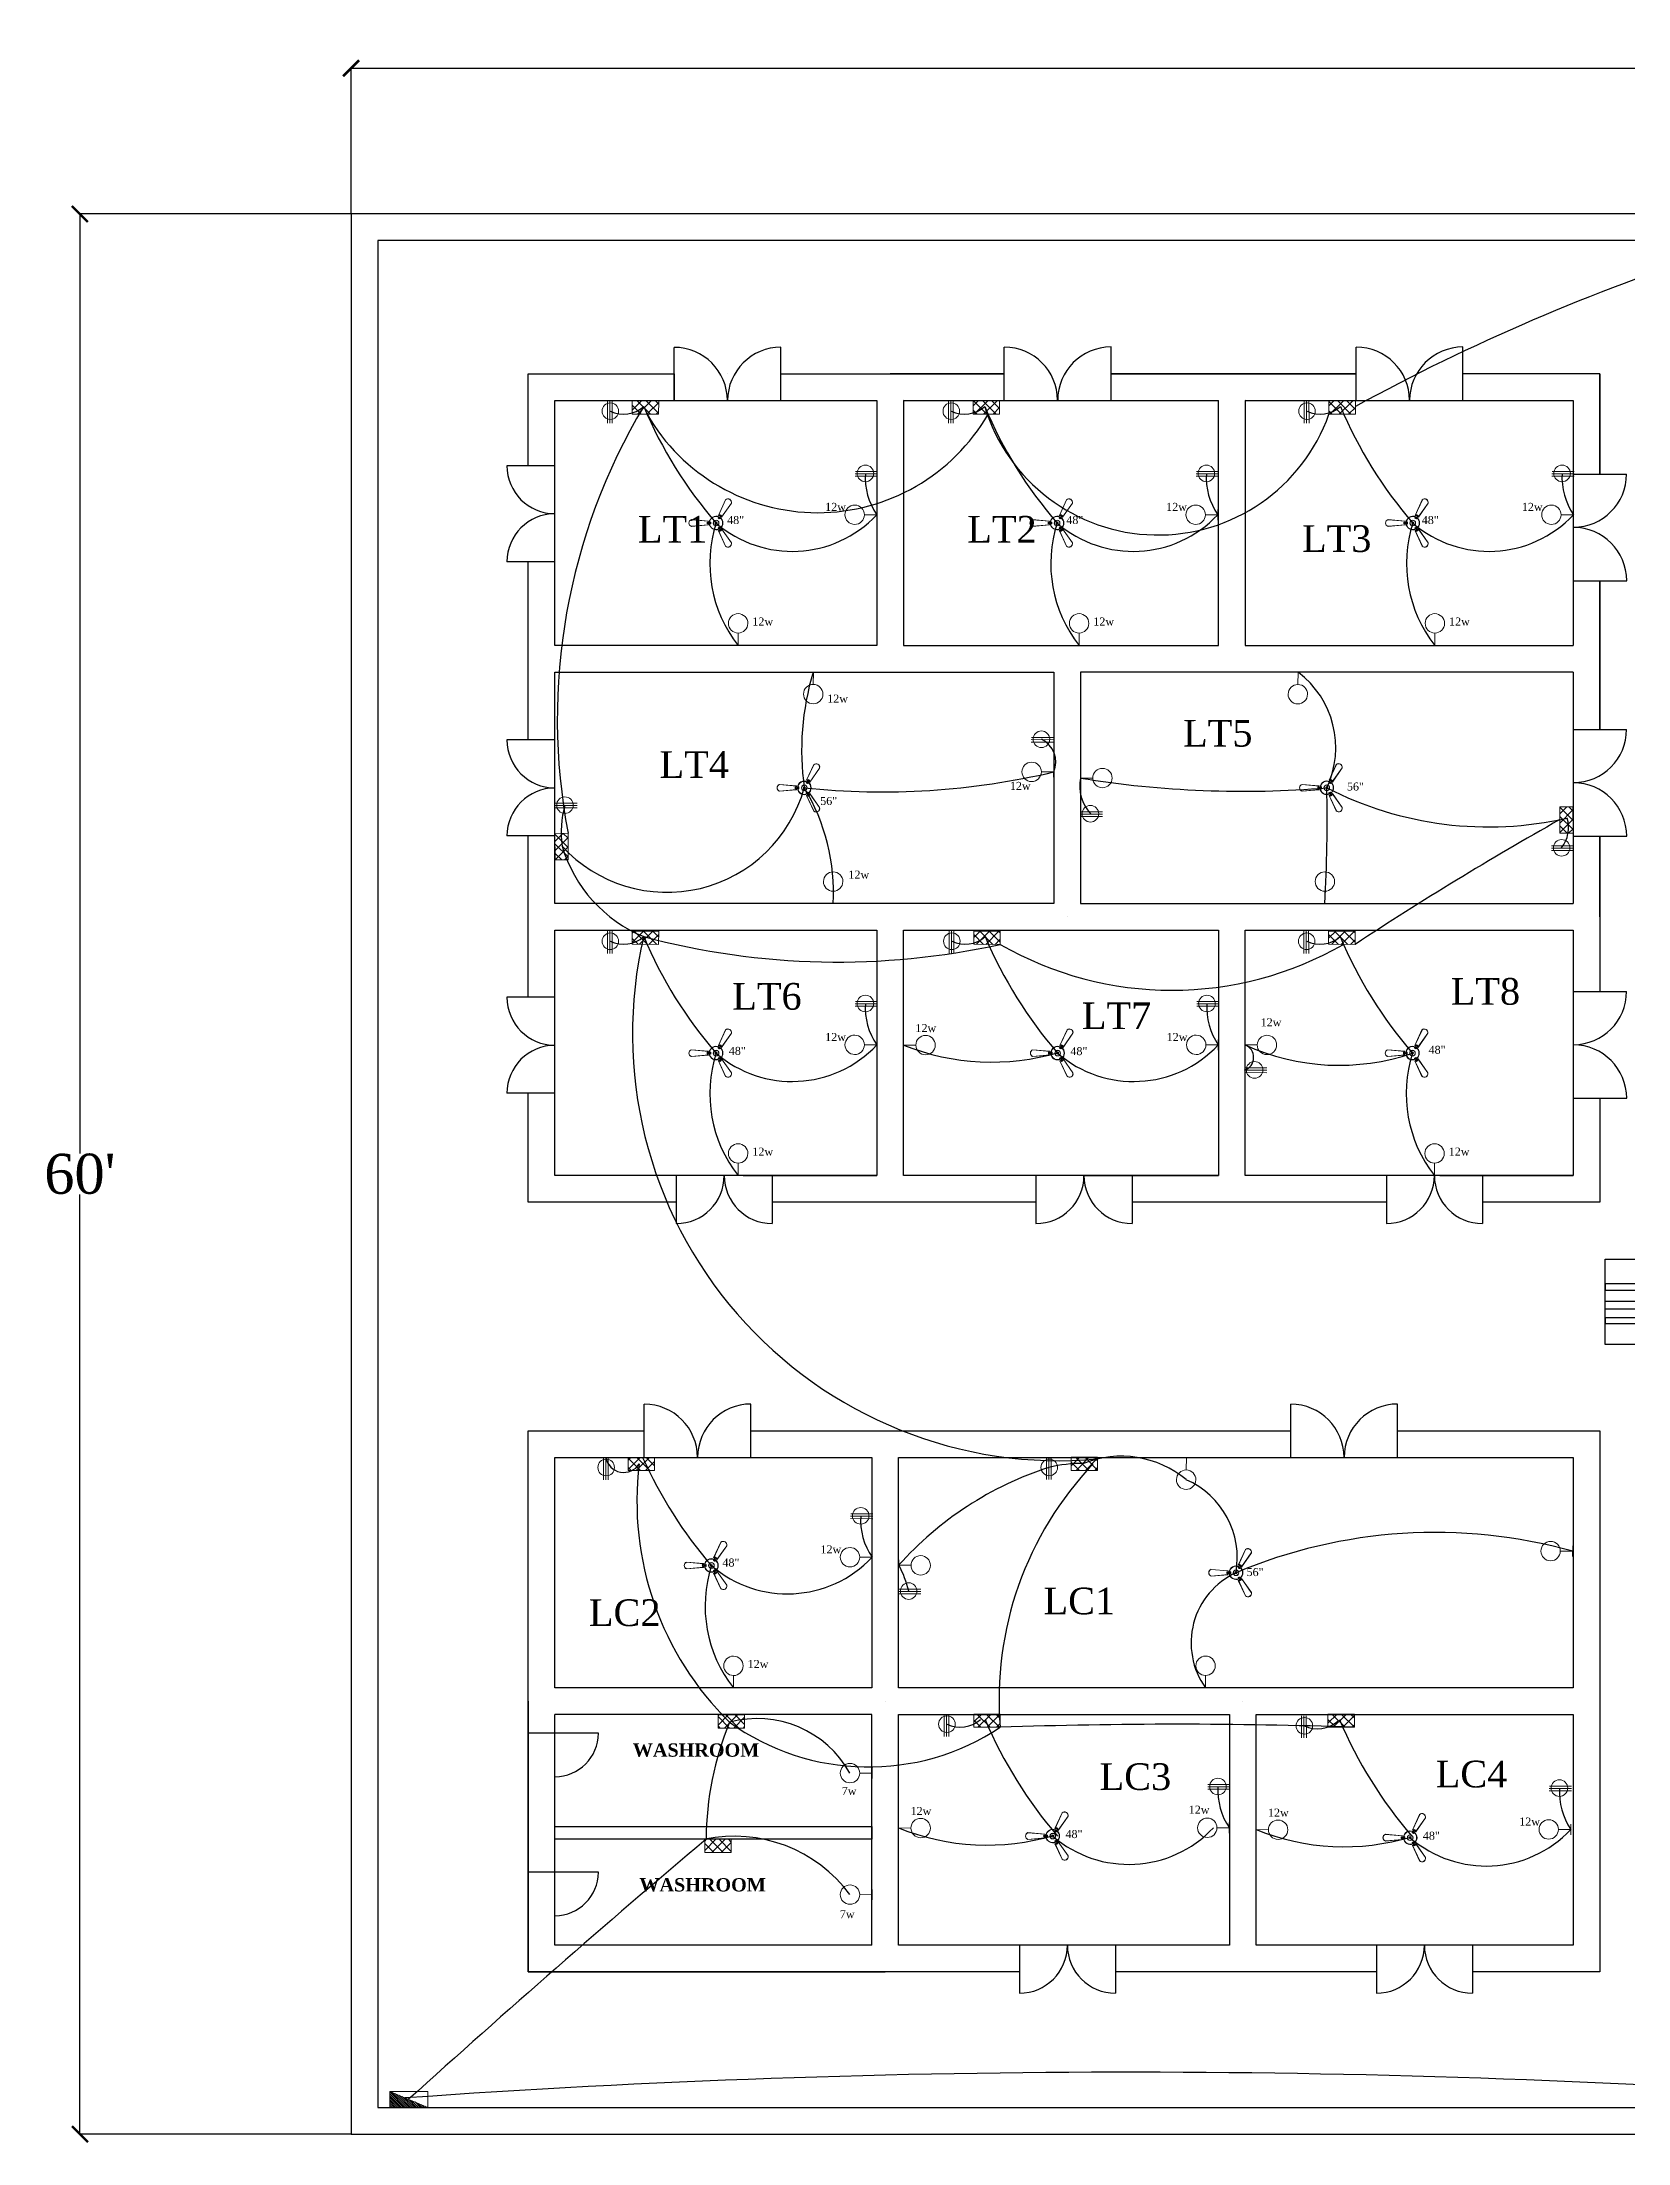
# Model space of a CAD drawing. Header units: inches. Extents: x 23915 to 29834, y 6638 to 7786.
# Drawn here: x 26478 to 27073, y 6664 to 7452 of the extents above; entities that cross this region are included whole.
import ezdxf

# ---------------------------------------------------------------- set-up
doc = ezdxf.new("R2010")
doc.units = ezdxf.units.IN
doc.header["$MEASUREMENT"] = 0
for name, color, linetype, lineweight in [('E-CF-Ceiling-Fan', 7, 'Continuous', 18), ('E-QS-Socket-15A', 30, 'Continuous', 18), ('E-SB-Switch-Board', 5, 'Continuous', 18), ('E-Sub-Distrubtion board', 242, 'Continuous', 18), ('E-WALL-LIGHT', 4, 'Continuous', 18), ('LIGHTING', 7, 'Continuous', 18)]:
    doc.layers.add(name, color=color, linetype=linetype, lineweight=lineweight)
doc.styles.get("Standard").update_dxf_attribs({"font": 'times.ttf', "height": 15})
doc.dimstyles.get("Standard").update_dxf_attribs({"dimtxt": 0.18, "dimasz": 6, "dimexe": 0.18, "dimexo": 0.0625, "dimgap": 0.09, "dimtad": 0, "dimtih": 1, "dimtoh": 1, "dimdec": 1, "dimzin": 0, "dimdsep": 46, "dimlunit": 3, "dimtxsty": 'Standard', "dimblk": 'ARCHTICK', "dimcen": 0.09, "dimadec": 0, "dimazin": 0, "dimtfac": 1, "dimtdec": 1, "dimtofl": 0, "dimtmove": 0, "dimatfit": 3, "dimldrblk": 'ARCHTICK', "dimfxl": 1, "dimtolj": 1, "dimtzin": 0, "dimarcsym": 0})

# ---------------------------------------------------------------- blocks, each defined once
blk = doc.blocks.new('WALL-LIGHT')
for p, q in [((-0.062, 0.259), (0.062, 0.259)), ((0, 0.114), (0, 0.259))]:
    blk.add_line(p, q)
blk.add_circle((0, 0), 0.114)
blk = doc.blocks.new('SW')
h = blk.add_hatch()
h.set_pattern_fill('ANSI37', color=256, scale=24, style=0)
h.set_pattern_definition([(45, (-59.5238, -1151.0284), (-2.12132, 2.12132), []), (135, (-59.5238, -1151.0284), (-2.12132, -2.12132), [])])
h.paths.add_polyline_path([(-24, -15.52), (-12, -15.52), (-12, -21.52), (-24, -21.52)])
for p, q in [((-24, -15.52), (-12, -15.52)), ((-24, -15.52), (-24, -21.52)), ((-12, -15.52), (-12, -21.52)), ((-24, -21.52), (-12, -21.52))]:
    blk.add_line(p, q)
blk = doc.blocks.new('A$C4DCB0E22')
at = {"layer": 'E-SB-Switch-Board', "xscale": 1.5, "yscale": 1.5, "zscale": 1.5, "rotation": 90.05046403147966}
blk.add_blockref('SW', (-23.3, 36), dxfattribs=at)
blk = doc.blocks.new('FAN56')
at = {"layer": 'LIGHTING'}
for p, q in [((2.3, 7.9), (9.7, 23.9)), ((2.4, 7.8), (9.8, 23.8)), ((-25.5, 3.5), (-8, 2)), ((-25.5, 3.4), (-8, 1.8)), ((-9.1, 0.4), (-8.8, 0.6)), ((-8.2, 0.6), (-8.9, 1)), ((-8.4, -0.2), (-8.6, 0.1)), ((-6.7, 0.6), (-5.9, 0.9)), ((-6.4, -0.1), (-6.5, 0.2)), ((-6, 0.4), (-5.7, 0.6)), ((2.8, 6.1), (2.1, 5.6)), ((2.5, 5.6), (2.5, 5.2)), ((3.1, 5.6), (3.5, 5.6)), ((3.3, 5), (3.3, 4.7)), ((3.6, 7.4), (3.6, 8.2)), ((3.8, 5.5), (3.8, 4.6)), ((4, 7.4), (4.4, 7.4)), ((4.1, 8.2), (4.1, 7.8)), ((4.6, 6.8), (5.3, 7.2)), ((4.9, 7.7), (4.9, 7.4)), ((15.7, 20.4), (5.6, 6)), ((15.8, 20.4), (5.7, 5.9)), ((-8, -1.8), (-25.5, -3.4)), ((-8, -2), (-25.5, -3.5)), ((-9.1, -0.6), (-8.8, -0.4)), ((-8.2, -0.6), (-8.9, -1)), ((-6.7, -0.6), (-5.9, -0.9)), ((-6.1, -0.6), (-5.8, -0.4)), ((2.8, -6.1), (2.1, -5.6)), ((9.7, -23.9), (2.3, -7.9)), ((2.7, -5.4), (2.4, -5.2)), ((9.8, -23.8), (2.4, -7.8)), ((3.3, -5.5), (3.1, -5.8)), ((3.5, -5), (3.2, -4.8)), ((3.6, -7.4), (3.6, -8.2)), ((3.8, -5.5), (3.8, -4.6)), ((4.2, -8.1), (3.9, -7.9)), ((4.4, -7.2), (4.2, -7.5)), ((4.6, -6.8), (5.3, -7.2)), ((5.1, -7.6), (4.8, -7.5)), ((5.6, -6), (15.7, -20.4)), ((5.7, -5.9), (15.8, -20.4))]:
    blk.add_line(p, q, dxfattribs=at)
for centre, radius in [((-9, 0.5), 0.176), ((-8.5, -0.1), 0.176), ((-6.5, 0.1), 0.176), ((-5.9, 0.5), 0.176), ((0, 0), 2.91), ((0, 0), 2.8), ((0, 0), 1.16), ((0, 0), 1.04), ((2.5, 5.4), 0.176), ((3.3, 5.6), 0.176), ((3.3, 4.9), 0.176), ((4.1, 8), 0.176), ((4.2, 7.4), 0.176), ((4.9, 7.5), 0.176), ((-9, -0.5), 0.176), ((-5.9, -0.5), 0.176), ((2.5, -5.3), 0.176), ((3.2, -5.6), 0.176), ((3.4, -4.9), 0.176), ((4.1, -8), 0.176), ((4.3, -7.3), 0.176), ((4.9, -7.5), 0.176)]:
    blk.add_circle(centre, radius, dxfattribs=at)
for centre, radius, start, end in [((12.2, 21.2), 3.68, 347.3557, 132.6443), ((12.2, 21.2), 3.57, 347.726, 132.274), ((-24.4, 0), 3.68, 107.3557, 252.6443), ((-24.4, 0), 3.57, 107.726, 252.274), ((0, 0), 9.37, 175.5055, 184.4945), ((-9.1, 0.7), 0.293, 62.3685, 175.5055), ((0, 0), 8.2, 166.1924, 175.904), ((-7.4, 3), 2.53, 252.404, 287.596), ((0, 0), 7.03, 64.034, 175.92), ((0, 0), 6.68, 65.0324, 174.9676), ((-5.8, 0.7), 0.293, 353.3233, 114.7287), ((0, 0), 5.51, 173.3233, 186.6767), ((2.3, 5.3), 0.293, 125.2713, 246.6767), ((0, 0), 5.51, 53.3233, 66.6767), ((0, 0), 8.2, 64.096, 73.8076), ((1.2, 7.8), 2.38, 311.296, 348.704), ((3.5, 4.7), 0.293, 233.3233, 354.7287), ((3.9, 8.2), 0.293, 64.4945, 177.6315), ((6.3, 4.9), 2.53, 132.404, 167.596), ((0, 0), 6.68, 305.0324, 54.9676), ((0, 0), 7.03, 304.034, 55.92), ((0, 0), 9.37, 55.5055, 64.4945), ((0, 0), 8.2, 46.1924, 55.904), ((5.1, 7.5), 0.293, 302.3685, 55.5055), ((-9.1, -0.7), 0.293, 184.4945, 297.6315), ((-7.4, -2.8), 2.38, 71.296, 108.704), ((0, 0), 8.2, 184.096, 193.8076), ((0, 0), 7.03, 184.034, 295.92), ((0, 0), 6.68, 185.0324, 294.9676), ((-5.8, -0.7), 0.293, 245.2713, 6.6767), ((2.3, -5.3), 0.293, 113.3233, 234.7287), ((0, 0), 5.51, 293.3233, 306.6767), ((0, 0), 8.2, 286.1924, 295.904), ((1.1, -7.9), 2.53, 12.404, 47.596), ((3.5, -4.7), 0.293, 5.2713, 126.6767), ((3.9, -8.2), 0.293, 182.3685, 295.5055), ((6.2, -5), 2.38, 191.296, 228.704), ((0, 0), 9.37, 295.5055, 304.4945), ((0, 0), 8.2, 304.096, 313.8076), ((5.1, -7.5), 0.293, 304.4945, 57.6315), ((12.2, -21.2), 3.68, 227.3557, 12.6443), ((12.2, -21.2), 3.57, 227.726, 12.274)]:
    blk.add_arc(centre, radius, start, end, dxfattribs=at)
blk = doc.blocks.new('3PIN15A')
for p, q in [((-7.5, -5.1), (6.4, 8.9)), ((-6.1, -6.6), (7.9, 7.4)), ((-4.6, -8.1), (9.4, 5.9))]:
    blk.add_line(p, q)
blk.add_circle((0, 0), 7.37)
blk = doc.blocks.new('D1')
for p, q in [((7349.36, 6000.1), (7331.36, 6000.1)), ((7349.36, 5964.1), (7331.36, 5964.1))]:
    blk.add_line(p, q)
for centre, start, end in [((7349.36, 6000.1), 180, 269.99996), ((7349.36, 5964.1), 90, 180)]:
    blk.add_arc(centre, 18, start, end)
blk = doc.blocks.new('AC')
at = {"color": 5}
for points in [[(28348.4, 7837.6), (28483.4, 7837.6), (28483.4, 7730.8), (28348.4, 7730.8)], [(28348.4, 7798.6), (28483.4, 7798.6), (28483.4, 7806.8), (28348.4, 7806.8)], [(28348.4, 7785.1), (28483.4, 7785.1), (28483.4, 7775.1), (28348.4, 7775.1)], [(28483.4, 7764.3), (28348.4, 7764.3), (28348.4, 7757.1), (28483.4, 7757.1)]]:
    blk.add_lwpolyline(points, close=True, dxfattribs=at)
at = {"color": 5, "insert": (28406.6, 7830.3), "char_height": 10, "width": 52.122, "attachment_point": 1}
blk.add_mtext('AC', dxfattribs=at)
blk = doc.blocks.new('*X29')
at = {"color": 0}
for p, q in [((10758.4, 16968.5), (10761, 16971.1)), ((10760.2, 16968.5), (10764, 16972.4)), ((10761.9, 16968.5), (10767, 16973.7)), ((10763.7, 16968.5), (10770.1, 16974.9)), ((10765.5, 16968.5), (10773.1, 16976.2)), ((10767.2, 16968.5), (10776.1, 16977.5)), ((10769, 16968.5), (10779.2, 16978.7)), ((10770.8, 16968.5), (10782.2, 16980)), ((10772.5, 16968.5), (10785.3, 16981.3)), ((10774.3, 16968.5), (10788.3, 16982.6)), ((10776.1, 16968.5), (10790.7, 16983.2)), ((10777.8, 16968.5), (10790.7, 16981.4)), ((10779.6, 16968.5), (10790.7, 16979.6)), ((10781.4, 16968.5), (10790.7, 16977.9)), ((10783.1, 16968.5), (10790.7, 16976.1)), ((10784.9, 16968.5), (10790.7, 16974.3)), ((10786.7, 16968.5), (10790.7, 16972.6)), ((10754.8, 16968.5), (10754.9, 16968.6)), ((10756.6, 16968.5), (10757.9, 16969.8)), ((10788.4, 16968.5), (10790.7, 16970.8)), ((10790.2, 16968.5), (10790.7, 16969))]:
    blk.add_line(p, q, dxfattribs=at)
blk = doc.blocks.new('SDB')
for p, q in [((0, -7.5), (17.93, 0)), ((0, -7.5), (0, 0)), ((0, 0), (17.93, 0)), ((17.93, 0), (17.93, -7.5)), ((0, -7.5), (17.93, -7.5))]:
    blk.add_line(p, q)
at = {"xscale": 0.5, "yscale": 0.5, "zscale": 0.5}
blk.add_blockref('*X29', (-5377.41, -8491.77), dxfattribs=at)
blk = doc.blocks.new('_ArchTick')
at = {"color": 0, "linetype": 'ByBlock', "const_width": 0.15}
blk.add_lwpolyline([(-0.5, -0.5), (0.5, 0.5)], dxfattribs=at)
blk = doc.blocks.new('*D65')
at = {"color": 0, "lineweight": -2}
for p, q in [((26594.1, 7387.87), (26594.1, 7442.62)), ((26594.1, 7442.44), (27355.39, 7442.44)), ((28194.1, 7442.44), (27432.82, 7442.44)), ((28194.1, 7387.87), (28194.1, 7442.62))]:
    blk.add_line(p, q, dxfattribs=at)
at = {"layer": 'Defpoints', "color": 0}
for p in [(28194.1, 7442.44), (26594.1, 7387.8), (28194.1, 7387.8)]:
    blk.add_point(p, dxfattribs=at)
at = {"color": 0, "lineweight": -2, "xscale": 6, "yscale": 6, "zscale": 6, "rotation": 180}
blk.add_blockref('_ArchTick', (26594.1, 7442.44), dxfattribs=at)
at = {"color": 0, "lineweight": -2, "xscale": 6, "yscale": 6, "zscale": 6}
blk.add_blockref('_ArchTick', (28194.1, 7442.44), dxfattribs=at)
at = {"color": 0, "insert": (27394.1, 7442.44), "char_height": 15, "attachment_point": 5}
blk.add_mtext('\\A1;133\'-4.0"', dxfattribs=at)
blk = doc.blocks.new('*D66')
at = {"color": 0, "lineweight": -2}
for p, q in [((26594.04, 7387.8), (26492.25, 7387.8)), ((26492.43, 7387.8), (26492.43, 7035.52)), ((26492.43, 6667.8), (26492.43, 7020.08)), ((26594.04, 6667.8), (26492.25, 6667.8))]:
    blk.add_line(p, q, dxfattribs=at)
at = {"layer": 'Defpoints', "color": 0}
for p in [(26594.1, 7387.8), (26492.43, 6667.8), (26594.1, 6667.8)]:
    blk.add_point(p, dxfattribs=at)
at = {"color": 0, "lineweight": -2, "xscale": 6, "yscale": 6, "zscale": 6}
for p, rotation in [((26492.43, 7387.8), 90), ((26492.43, 6667.8), 270)]:
    blk.add_blockref('_ArchTick', p, dxfattribs=dict(at, rotation=rotation))
at = {"color": 0, "insert": (26492.43, 7027.8), "char_height": 15, "attachment_point": 5}
blk.add_mtext("\\A1;60'", dxfattribs=at)

msp = doc.modelspace()

# ---------------------------------------------------------------- linework, layer by layer
for p, q in [((26715.25, 7317.8), (26715.25, 7337.8)), ((26715.25, 7317.8), (26715.25, 7337.8)), ((26755.26, 7317.86), (26755.26, 7337.86)), ((26755.26, 7317.86), (26755.26, 7337.86)), ((26839, 7317.86), (26839, 7337.86)), ((26879.01, 7317.93), (26879.01, 7337.93)), ((26970.95, 7317.86), (26970.95, 7337.86)), ((27010.95, 7317.93), (27010.95, 7337.93)), ((26715.25, 7327.86), (26715.25, 7317.86)), ((26715.25, 7327.86), (26715.25, 7317.86)), ((26755.26, 7317.86), (26755.26, 7327.86)), ((26755.26, 7317.86), (26755.26, 7327.86)), ((27062.29, 7327.86), (27010.95, 7327.86)), ((26670.52, 7293.4), (26652.52, 7293.4)), ((26670.52, 7293.4), (26660.52, 7293.4)), ((26670.52, 7293.4), (26660.52, 7293.4)), ((27052.29, 7290.3), (27072.29, 7290.3)), ((26670.52, 7257.4), (26652.52, 7257.4)), ((26670.52, 7257.4), (26660.52, 7257.4)), ((26670.52, 7257.4), (26660.52, 7257.4)), ((27052.35, 7250.29), (27072.35, 7250.29)), ((27052.29, 7194.53), (27072.29, 7194.53)), ((27052.35, 7154.52), (27072.35, 7154.52)), ((27052.29, 7096.25), (27072.29, 7096.25)), ((27052.35, 7056.25), (27072.35, 7056.25)), ((26741.15, 7027.24), (26791.21, 7027.24)), ((26869.19, 7027.24), (26919.25, 7027.24)), ((27002.23, 7027.24), (27052.29, 7027.24)), ((26704.02, 6921.5), (26704.02, 6941.5)), ((26744.02, 6921.57), (26744.02, 6941.57)), ((26946.44, 6921.5), (26946.44, 6941.5)), ((26986.44, 6921.57), (26986.44, 6941.57)), ((26670.52, 6818.1), (26660.52, 6818.1)), ((26686.8, 6818.1), (26670.52, 6818.1)), ((26670.46, 6783.13), (26789.38, 6783.13)), ((26670.52, 6765.99), (26660.52, 6765.99)), ((26686.8, 6765.99), (26670.52, 6765.99))]:
    msp.add_line(p, q)
at = {"color": 5}
for p, q in [((26801.21, 7318.05), (26830.21, 7317.86)), ((26929.25, 7318.05), (26958.25, 7317.86))]:
    msp.add_line(p, q, dxfattribs=at)
for points in [[(27571.55, 6667.8), (28194.1, 6667.8), (28194.1, 7387.8), (26594.1, 7387.8), (26594.1, 6667.8), (27248.68, 6667.8)], [(27571.55, 6667.8), (28194.1, 6667.8), (28194.1, 7387.8), (26594.1, 7387.8), (26594.1, 6667.8), (27248.68, 6667.8)], [(27571.55, 6677.8), (28184.1, 6677.8), (28184.1, 7377.8), (26604.1, 7377.8), (26604.1, 6677.8), (27248.68, 6677.8)], [(27571.55, 6677.8), (28184.1, 6677.8), (28184.1, 7377.8), (26604.1, 7377.8), (26604.1, 6677.8), (27248.68, 6677.8)], [(26660.52, 7293.4), (26660.52, 7327.86), (26715.25, 7327.86)], [(26660.52, 7293.4), (26660.52, 7327.86), (26715.25, 7327.86)], [(26660.52, 7293.4), (26660.52, 7327.86), (26715.25, 7327.86)], [(26660.52, 7293.4), (26660.52, 7327.86), (26715.25, 7327.86)], [(26735.25, 7327.86), (26735.26, 7327.86)], [(26735.25, 7327.86), (26735.26, 7327.86)], [(26735.25, 7327.86), (26735.26, 7327.86)], [(26735.25, 7327.86), (26735.26, 7327.86)], [(26755.26, 7327.86), (26839, 7327.86)], [(26755.26, 7327.86), (26796.21, 7327.86)], [(26755.26, 7327.86), (26839, 7327.86)], [(26755.26, 7327.86), (26796.21, 7327.86)], [(26839, 7327.86), (26796.21, 7327.86)], [(26839, 7327.86), (26796.21, 7327.86)], [(26879.01, 7327.86), (26970.95, 7327.86)], [(26924.25, 7327.86), (26879.01, 7327.86)], [(26879.01, 7327.86), (26970.95, 7327.86)], [(26924.25, 7327.86), (26879.01, 7327.86)], [(26970.95, 7327.86), (26924.25, 7327.86)], [(26970.95, 7327.86), (26924.25, 7327.86)], [(27062.29, 7327.86), (27062.29, 7290.3)], [(27062.29, 7290.3), (27062.29, 7327.86)], [(27062.29, 7327.86), (27062.29, 7290.3)], [(27062.29, 7290.3), (27062.29, 7327.86)], [(26670.52, 7226.03), (26670.52, 7317.86), (26791.21, 7317.86)], [(26791.21, 7317.86), (26791.21, 7226.03), (26670.52, 7226.03)], [(26670.52, 7226.03), (26670.52, 7317.86), (26791.21, 7317.86)], [(26791.21, 7317.86), (26791.21, 7226.03), (26670.52, 7226.03)], [(26801.21, 7317.86), (26919.25, 7317.86)], [(26801.21, 7317.86), (26801.21, 7226.03), (26919.25, 7226.03), (26919.25, 7317.86)], [(26801.21, 7317.86), (26919.25, 7317.86)], [(26801.21, 7317.86), (26801.21, 7226.03), (26919.25, 7226.03), (26919.25, 7317.86)], [(26929.25, 7317.86), (27052.29, 7317.86), (27052.29, 7226.03)], [(26929.25, 7317.86), (26929.25, 7226.03), (27052.29, 7226.03)], [(26929.25, 7317.86), (27052.29, 7317.86), (27052.29, 7226.03)], [(26929.25, 7317.86), (26929.25, 7226.03), (27052.29, 7226.03)], [(26660.52, 7190.57), (26660.52, 7257.4)], [(26660.52, 7221.03), (26660.52, 7257.4)], [(26660.52, 7190.57), (26660.52, 7257.4)], [(26660.52, 7221.03), (26660.52, 7257.4)], [(27062.29, 7250.29), (27062.29, 7194.53)], [(27062.29, 7221.03), (27062.29, 7250.29)], [(27062.29, 7250.29), (27062.29, 7194.53)], [(27062.29, 7221.03), (27062.29, 7250.29)], [(26660.52, 7190.57), (26660.52, 7221.03)], [(26660.52, 7190.57), (26660.52, 7221.03)], [(27062.29, 7194.53), (27062.29, 7221.03)], [(27062.29, 7194.53), (27062.29, 7221.03)], [(26670.52, 7129.21), (26670.52, 7216.03)], [(26670.52, 7216.03), (26857.52, 7216.03), (26857.52, 7129.21), (26670.52, 7129.21)], [(26670.52, 7129.21), (26670.52, 7216.03)], [(26670.52, 7216.03), (26857.52, 7216.03), (26857.52, 7129.21), (26670.52, 7129.21)], [(27052.29, 7216.03), (26867.52, 7216.03), (26867.52, 7129.21), (27052.29, 7129.21)], [(27052.29, 7216.03), (26867.52, 7216.03), (26867.52, 7129.21), (27052.29, 7129.21)], [(27052.29, 7216.03), (27052.29, 7129.21)], [(27052.29, 7216.03), (27052.29, 7129.21)], [(26660.52, 7094.09), (26660.52, 7154.57)], [(26660.52, 7124.21), (26660.52, 7154.57)], [(26660.52, 7094.09), (26660.52, 7154.57)], [(26660.52, 7124.21), (26660.52, 7154.57)], [(27062.29, 7154.52), (27062.29, 7096.25)], [(27062.29, 7124.21), (27062.29, 7154.52)], [(27062.29, 7154.52), (27062.29, 7096.25)], [(27062.29, 7124.21), (27062.29, 7154.52)], [(26660.52, 7094.09), (26660.52, 7124.21)], [(26660.52, 7094.09), (26660.52, 7124.21)], [(27062.29, 7124.21), (27062.29, 7096.25)], [(27062.29, 7124.21), (27062.29, 7096.25)], [(26791.21, 7027.24), (26670.52, 7027.24), (26670.52, 7119.21)], [(26670.52, 7119.21), (26791.21, 7119.21), (26791.21, 7027.24)], [(26791.21, 7027.24), (26670.52, 7027.24), (26670.52, 7119.21)], [(26670.52, 7119.21), (26791.21, 7119.21), (26791.21, 7027.24)], [(26801.21, 7027.24), (26801.21, 7119.21), (26919.25, 7119.21), (26919.25, 7027.24)], [(26801.21, 7027.24), (26801.21, 7119.21), (26919.25, 7119.21), (26919.25, 7027.24)], [(27052.29, 7119.21), (27052.29, 7027.24), (26929.25, 7027.24)], [(26929.25, 7027.24), (26929.25, 7119.21), (27052.29, 7119.21)], [(27052.29, 7119.21), (27052.29, 7027.24), (26929.25, 7027.24)], [(26929.25, 7027.24), (26929.25, 7119.21), (27052.29, 7119.21)], [(26660.52, 7017.24), (26660.52, 7058.09)], [(26715.99, 7017.24), (26660.52, 7017.24), (26660.52, 7058.09)], [(26660.52, 7017.24), (26660.52, 7058.09)], [(26715.99, 7017.24), (26660.52, 7017.24), (26660.52, 7058.09)], [(27062.29, 7056.25), (27062.29, 7017.24), (27018.25, 7017.24)], [(27062.29, 7056.25), (27062.29, 7017.24), (27018.25, 7017.24)], [(27062.29, 7056.25), (27062.29, 7017.24), (27018.25, 7017.24)], [(27062.29, 7056.25), (27062.29, 7017.24), (27018.25, 7017.24)], [(26919.25, 7027.24), (26801.21, 7027.24)], [(26919.25, 7027.24), (26801.21, 7027.24)], [(26796.21, 7017.24), (26751.99, 7017.24)], [(26796.21, 7017.24), (26751.99, 7017.24)], [(26850.89, 7017.24), (26796.21, 7017.24)], [(26850.89, 7017.24), (26796.21, 7017.24)], [(26924.25, 7017.24), (26886.89, 7017.24)], [(26924.25, 7017.24), (26886.89, 7017.24)], [(26982.25, 7017.24), (26924.25, 7017.24)], [(26982.25, 7017.24), (26924.25, 7017.24)], [(26844.67, 6728.66), (26660.52, 6728.66), (26660.52, 6931.57), (26704.02, 6931.57)], [(26660.52, 6830.13), (26660.52, 6931.57), (26704.02, 6931.57)], [(26844.67, 6728.66), (26660.52, 6728.66), (26660.52, 6931.57), (26704.02, 6931.57)], [(26660.52, 6830.13), (26660.52, 6931.57), (26704.02, 6931.57)], [(26744.02, 6931.57), (26946.44, 6931.57)], [(26744.02, 6931.57), (26794.38, 6931.57)], [(26744.02, 6931.57), (26946.44, 6931.57)], [(26744.02, 6931.57), (26794.38, 6931.57)], [(26794.38, 6931.57), (26946.44, 6931.57)], [(26794.38, 6931.57), (26946.44, 6931.57)], [(26986.44, 6931.57), (27062.29, 6931.57), (27062.29, 6728.66), (27014.52, 6728.66)], [(26986.44, 6931.57), (27062.29, 6931.57), (27062.29, 6830.13)], [(26986.44, 6931.57), (27062.29, 6931.57), (27062.29, 6728.66), (27014.52, 6728.66)], [(26986.44, 6931.57), (27062.29, 6931.57), (27062.29, 6830.13)], [(26670.52, 6835.13), (26670.52, 6921.57), (26789.38, 6921.57)], [(26789.38, 6921.57), (26789.38, 6835.13), (26670.52, 6835.13)], [(26670.52, 6835.13), (26670.52, 6921.57), (26789.38, 6921.57)], [(26789.38, 6921.57), (26789.38, 6835.13), (26670.52, 6835.13)], [(26799.38, 6921.57), (27052.29, 6921.57), (27052.29, 6835.13)], [(27052.29, 6835.13), (26799.38, 6835.13), (26799.38, 6921.57)], [(26799.38, 6921.57), (27052.29, 6921.57), (27052.29, 6835.13)], [(27052.29, 6835.13), (26799.38, 6835.13), (26799.38, 6921.57)], [(26660.52, 6830.13), (26660.52, 6728.66), (26794.38, 6728.66)], [(26660.52, 6830.13), (26660.52, 6728.66), (26794.38, 6728.66)], [(26789.38, 6738.66), (26670.52, 6738.66), (26670.52, 6825.13)], [(26789.38, 6738.66), (26789.38, 6825.13), (26670.52, 6825.13)], [(26670.52, 6765.99), (26670.52, 6825.13)], [(26789.38, 6738.66), (26789.38, 6825.13), (26670.52, 6825.13)], [(26799.38, 6738.66), (26799.38, 6825.13), (26923.38, 6825.13), (26923.38, 6738.66)], [(26799.38, 6738.66), (26799.38, 6825.13), (26923.38, 6825.13), (26923.38, 6738.66)], [(27052.29, 6825.13), (27052.29, 6738.66), (26933.38, 6738.66)], [(26933.38, 6738.66), (26933.38, 6825.13), (27052.29, 6825.13)], [(27052.29, 6825.13), (27052.29, 6738.66), (26933.38, 6738.66)], [(26933.38, 6738.66), (26933.38, 6825.13), (27052.29, 6825.13)], [(27062.29, 6830.13), (27062.29, 6728.66), (27014.52, 6728.66)], [(27062.29, 6830.13), (27062.29, 6728.66), (27014.52, 6728.66)], [(26789.38, 6738.66), (26670.52, 6738.66), (26670.52, 6749.7)], [(26923.38, 6738.66), (26799.38, 6738.66)], [(26923.38, 6738.66), (26799.38, 6738.66)], [(26844.67, 6728.66), (26794.38, 6728.66)], [(26844.67, 6728.66), (26794.38, 6728.66)], [(26978.52, 6728.66), (26880.67, 6728.66)], [(26928.38, 6728.66), (26880.67, 6728.66)], [(26978.52, 6728.66), (26880.67, 6728.66)], [(26928.38, 6728.66), (26880.67, 6728.66)], [(26978.52, 6728.66), (26928.38, 6728.66)], [(26978.52, 6728.66), (26928.38, 6728.66)]]:
    msp.add_lwpolyline(points)
for points in [[(26862.52, 7124.21), (26862.52, 7124.21)], [(26862.52, 7124.21), (26862.52, 7124.21)], [(26794.38, 6830.13), (26794.38, 6830.13)], [(26794.38, 6830.13), (26794.38, 6830.13)], [(26928.38, 6830.13), (26928.38, 6830.13)], [(26928.38, 6830.13), (26928.38, 6830.13)], [(26670.52, 6783.13), (26789.38, 6783.13), (26789.38, 6778.45), (26670.52, 6778.45)]]:
    msp.add_lwpolyline(points, close=True)
at = {"color": 6}
for centre, radius, start, end in [((27346.75, 6627.55), 784.16, 107.85674, 118.66202), ((26899.6, 7198.42), 228.19, 149.09375, 190.8235), ((26768.99, 7349.6), 73.8, 209.9883, 330.0117), ((26896.66, 7335.37), 67.94, 196.90047, 340.52715), ((27702.61, 5998.85), 1333.94, 119.4253, 123.2864), ((26723.99, 7165.84), 52.99, 196.53413, 247.62488), ((26859.64, 7080.36), 160.04, 166.8232, 275.15085), ((26776.6, 7389.55), 282.25, 255.05534, 282.45303), ((26901.81, 7225.69), 128.95, 240.07125, 299.93217), ((26816.93, 6904.9), 115.66, 172.92993, 225.60161), ((26965.07, 6830.89), 128.04, 136.43714, 184.71654), ((26844.64, 6777.66), 117.43, 157.67512, 179.61433), ((26788.11, 6894.67), 89.2, 234.26449, 303.59503), ((26903.82, 4861.96), 1959.53, 88.05635, 91.94034), ((29805.2, 3146.39), 4760.87, 130.27961, 132.06372), ((26886.32, 2853.81), 3837.2, 85.85947, 94.06337)]:
    msp.add_arc(centre, radius, start, end, dxfattribs=at)
for centre, radius, start, end in [((26715.25, 7317.86), 19.94, 0, 90), ((26715.25, 7317.86), 19.94, 0, 90), ((26755.26, 7317.86), 20, 90, 180), ((26755.26, 7317.86), 20, 90, 180), ((26839, 7317.93), 19.94, 0, 90), ((26879.01, 7317.93), 20, 90, 180), ((26970.95, 7317.93), 19.94, 0, 90), ((27010.95, 7317.93), 20, 90, 180), ((26670.52, 7293.4), 18, 180, 269.99996), ((27052.35, 7290.3), 19.94, 270, 0), ((26670.52, 7257.4), 18, 90, 180), ((27052.35, 7250.29), 20, 0, 90), ((27052.35, 7194.53), 19.94, 270, 0), ((27052.35, 7154.52), 20, 0, 90), ((27052.35, 7096.25), 19.94, 270, 0), ((27052.35, 7056.25), 20, 0, 90), ((26704.02, 6921.57), 19.94, 0, 90), ((26744.02, 6921.57), 20, 90, 180), ((26946.44, 6921.57), 19.94, 0, 90), ((26986.44, 6921.57), 20, 90, 180), ((26670.52, 6818.1), 16.28, 270, 0), ((26670.52, 6765.99), 16.28, 270, 0)]:
    msp.add_arc(centre, radius, start, end)
at = {"color": 5}
for centre, radius, start, end in [((26696.25, 7324.13), 11.38, 244.18031, 311.65115), ((26854.38, 7378.89), 163.32, 202.79225, 220.91426), ((26824.08, 7324.13), 11.38, 244.18031, 311.65115), ((26982.22, 7378.89), 163.32, 202.79225, 220.91426), ((26982.22, 7378.89), 163.32, 202.79225, 220.91426), ((26957.45, 7324.13), 11.38, 244.18031, 311.65115), ((27115.58, 7378.89), 163.32, 202.79225, 220.91426), ((27115.58, 7378.89), 163.32, 202.79225, 220.91426), ((26811.98, 7289.06), 25.1, 176.63087, 214.06744), ((26939.82, 7289.06), 25.1, 176.63087, 214.06744), ((27073.18, 7289.06), 25.1, 176.63087, 214.06744), ((26778.44, 7256.74), 49.85, 162.26416, 218.03916), ((26759.47, 7304.84), 43.54, 229.09868, 316.7456), ((26906.28, 7256.74), 49.85, 162.26416, 218.03916), ((26906.28, 7256.74), 49.85, 162.26416, 218.03916), ((26887.31, 7304.84), 43.54, 229.09868, 316.7456), ((26887.31, 7304.84), 43.54, 229.09868, 316.7456), ((27039.64, 7256.74), 49.85, 162.26416, 218.03916), ((27039.64, 7256.74), 49.85, 162.26416, 218.03916), ((27020.67, 7304.84), 43.54, 229.09868, 316.7456), ((27020.67, 7304.84), 43.54, 229.09868, 316.7456), ((26864.88, 7186.74), 101.85, 163.28256, 187.9674), ((26927.88, 7187.7), 35.4, 334.84821, 53.07486), ((26848.98, 7182.36), 9.33, 336.16687, 65.13166), ((26793.14, 7451.7), 280.59, 264.04341, 283.2647), ((26712.55, 7186.85), 53.4, 222.51608, 344.54793), ((26698.99, 7133.35), 75.97, 356.87777, 31.12454), ((26882.99, 7173.42), 15.73, 169.45453, 221.9705), ((26928.51, 7549.16), 377.82, 260.71058, 274.76992), ((26421.06, 7160.68), 538.99, 356.65393, 1.27324), ((27020.52, 7290.41), 132.44, 242.77115, 282.8771), ((26710.46, 7155.83), 37.61, 164.08972, 187.73817), ((27037.82, 7157.8), 12.71, 322.94318, 15.99878), ((26696.25, 7125.35), 11.38, 244.18031, 311.65115), ((26854.38, 7180.11), 163.32, 202.79225, 220.91426), ((26854.38, 7180.11), 163.32, 202.79225, 220.91426), ((26824.29, 7125.35), 11.38, 244.18031, 311.65115), ((26982.42, 7180.11), 163.32, 202.79225, 220.91426), ((26982.42, 7180.11), 163.32, 202.79225, 220.91426), ((26957.33, 7125.35), 11.38, 244.18031, 311.65115), ((27115.46, 7180.11), 163.32, 202.79225, 220.91426), ((27115.46, 7180.11), 163.32, 202.79225, 220.91426), ((26811.98, 7090.28), 25.1, 176.63087, 214.06744), ((26940.02, 7090.28), 25.1, 176.63087, 214.06744), ((26759.47, 7106.06), 43.54, 229.09868, 316.7456), ((26759.47, 7106.06), 43.54, 229.09868, 316.7456), ((26834.25, 7158.12), 88.34, 248.03682, 286.46467), ((26887.51, 7106.06), 43.54, 229.09868, 316.7456), ((26887.51, 7106.06), 43.54, 229.09868, 316.7456), ((26927.43, 7071.52), 5.06, 288.68946, 68.94467), ((26964.55, 7153.83), 85.24, 245.53675, 288.81915), ((26778.44, 7057.96), 49.85, 162.26416, 218.03916), ((26778.44, 7057.96), 49.85, 162.26416, 218.03916), ((27039.52, 7057.96), 49.85, 162.26416, 218.03916), ((27039.52, 7057.96), 49.85, 162.26416, 218.03916), ((26696.34, 6922.78), 6.86, 190.4407, 327.89662), ((26852.62, 6987.99), 163.32, 203.99905, 220.91426), ((26895.59, 6795), 129.12, 107.98719, 138.1671), ((26868.2, 6865.84), 53.45, 89.40198, 103.49652), ((26882.88, 6884.09), 37.93, 50.14913, 111.86597), ((26894.2, 6883.78), 32.16, 350.20887, 66.19542), ((26810.22, 6898.16), 25.1, 176.63087, 214.06744), ((27000.6, 6701.1), 192.32, 74.46639, 112.86041), ((26776.68, 6865.84), 49.85, 162.26416, 218.03916), ((26757.71, 6913.94), 43.54, 229.09868, 316.7456), ((26769.44, 6863.96), 34.53, 12.49287, 29.81235), ((26937.97, 6852.01), 28.94, 114.66475, 215.65423), ((26746.32, 6783.75), 39.87, 29.12937, 104.98818), ((26822.46, 6831.77), 11.38, 244.18031, 311.65115), ((26982.42, 6886.54), 163.32, 202.79225, 220.91426), ((26956.46, 6831.16), 11.38, 244.18031, 311.65115), ((27115.23, 6886.54), 163.32, 202.79225, 220.91426), ((26944.17, 6796.69), 25.1, 176.63087, 214.06744), ((27072.19, 6796.09), 25.1, 176.63087, 214.06744), ((26737.83, 6725.71), 53.8, 36.37627, 101.91236), ((26832.42, 6864.54), 88.34, 248.03682, 286.46467), ((26885.68, 6812.49), 43.54, 229.09868, 316.7456), ((26966.42, 6863.92), 88.34, 248.03682, 286.46467), ((27019.68, 6811.87), 43.54, 229.09868, 316.7456)]:
    msp.add_arc(centre, radius, start, end, dxfattribs=at)

# ---------------------------------------------------------------- block references
for p in [(19321.16, 1293.3), (19321.16, 1190.48), (19321.16, 1094)]:
    msp.add_blockref('D1', p)
at = {"rotation": 90}
for p in [(32716.09, -322.12), (32850.98, -322.12), (32982.35, -322.12), (32844.76, -610.7), (32978.61, -610.7)]:
    msp.add_blockref('D1', p, dxfattribs=at)
at = {"color": 5, "xscale": 0.2999999999992724, "yscale": 0.3000000000001819, "zscale": 0.3}
msp.add_blockref('AC', (18559.7, 4644.64), dxfattribs=at)
at = {"layer": 'E-CF-Ceiling-Fan', "color": 3, "xscale": 0.3641632086328173, "yscale": 0.3641632086309983, "zscale": 0.3641632086311714}
for p in [(26730.96, 7271.93), (26858.8, 7271.93), (26858.8, 7271.93), (26992.16, 7271.93), (26992.16, 7271.93), (26764.02, 7172.62), (26959.92, 7172.65), (26730.96, 7073.15), (26730.96, 7073.15), (26859, 7073.15), (26859, 7073.15), (26992.04, 7073.15), (26992.04, 7073.15), (26729.2, 6881.03), (26925.89, 6878.31), (26857.17, 6779.57), (26857.17, 6779.57), (26991.17, 6778.96), (26991.17, 6778.96)]:
    msp.add_blockref('FAN56', p, dxfattribs=at)
at = {"layer": 'E-QS-Socket-15A', "yscale": 0.422089882945329, "zscale": 0.4220898829428227}
for p, xscale, rotation in [((26691.29, 7313.88), 0.422089882948852, 225.0611376882917), ((26819.13, 7313.88), 0.422089882948852, 225.0611376882917), ((26952.49, 7313.88), 0.422089882948852, 225.0611376882917), ((26786.92, 7290.54), 0.4220898829478396, 314.7849704464856), ((26914.76, 7290.54), 0.4220898829478396, 314.7849704464856), ((27048.12, 7290.54), 0.4220898829478396, 314.7849704464856), ((26852.91, 7190.83), 0.4220898829478396, 314.7849704464856), ((26674.29, 7166.14), 0.4220898829478396, 314.7849704464856), ((26871.29, 7162.9), 0.4220898829478396, 314.7849704464856), ((27047.96, 7150.14), 0.4220898829478396, 314.7849704464856), ((26691.29, 7115.1), 0.422089882948852, 225.0611376882917), ((26819.33, 7115.1), 0.422089882948852, 225.0611376882917), ((26952.37, 7115.1), 0.422089882948852, 225.0611376882917), ((26786.92, 7091.76), 0.4220898829478396, 314.7849704464856), ((26914.96, 7091.76), 0.4220898829478396, 314.7849704464856), ((26932.82, 7066.87), 0.4220898829478396, 314.7849704464856), ((26689.74, 6917.77), 0.422089882948852, 225.0611376882917), ((26855.87, 6917.81), 0.422089882948852, 225.0611376882917), ((26785.16, 6899.64), 0.4220898829478396, 314.7849704464856), ((26803.15, 6871.43), 0.4220898829478396, 314.7849704464856), ((26817.5, 6821.53), 0.422089882948852, 225.0611376882917), ((26951.5, 6820.91), 0.422089882948852, 225.0611376882917), ((26919.11, 6798.16), 0.4220898829478396, 314.7849704464856), ((27047.13, 6797.57), 0.4220898829478396, 314.7849704464856)]:
    msp.add_blockref('3PIN15A', p, dxfattribs=dict(at, xscale=xscale, rotation=rotation))
at = {"layer": 'E-SB-Switch-Board', "yscale": 0.5506447733314417, "zscale": 0.5506447733282025}
for p, xscale, rotation in [((26709.43, 7317.68), -0.5506447733314417, 90), ((26837.27, 7317.68), -0.5506447733314417, 90), ((26837.27, 7317.68), -0.5506447733314417, 90), ((26970.63, 7317.68), -0.5506447733314417, 90), ((26970.63, 7317.68), -0.5506447733314417, 90), ((27052.24, 7155.63), -0.5506447733305904, 0.2761672418259575), ((26675.52, 7145.65), -0.5506447733305904, 0.2761672418259575), ((26709.43, 7118.9), -0.5506447733314417, 90), ((26709.43, 7118.9), -0.5506447733314417, 90), ((26837.47, 7118.9), -0.5506447733314417, 90), ((26837.47, 7118.9), -0.5506447733314417, 90), ((26970.51, 7118.9), -0.5506447733314417, 90), ((26970.51, 7118.9), -0.5506447733314417, 90), ((26707.89, 6921.57), -0.5506447733314417, 90), ((26874.01, 6921.61), -0.5506447733314417, 90), ((26741.63, 6825.01), -0.5506447733314417, 90), ((26837.47, 6825.33), -0.5506447733314417, 90), ((26970.28, 6825.33), -0.5506447733314417, 90), ((26736.64, 6778.35), -0.5506447733314417, 90)]:
    msp.add_blockref('A$C4DCB0E22', p, dxfattribs=dict(at, xscale=xscale, rotation=rotation))
at = {"layer": 'E-Sub-Distrubtion board', "xscale": -0.7984329450082441, "yscale": 0.7984329450064251, "zscale": 0.7984329450061678}
msp.add_blockref('SDB', (26622.93, 6683.79), dxfattribs=at)
at = {"layer": 'E-WALL-LIGHT', "zscale": 31.89877084477114}
for p, xscale, yscale, rotation in [((26782.91, 7275.03), 31.89877084470456, 31.89877068052465, 269.7787903118589), ((26910.75, 7275.03), 31.89877084470456, 31.89877068052465, 269.7787903118589), ((26910.75, 7275.03), 31.89877084470456, 31.89877068052465, 269.7787903118589), ((27044.11, 7275.03), 31.89877084470456, 31.89877068052465, 269.7787903118589), ((27044.11, 7275.03), 31.89877084470456, 31.89877068052465, 269.7787903118589), ((26739.22, 7234.3), 31.89877084470341, 31.89877068052374, 179.7356482230705), ((26867.05, 7234.3), 31.89877084470341, 31.89877068052374, 179.7356482230705), ((26867.05, 7234.3), 31.89877084470341, 31.89877068052374, 179.7356482230705), ((27000.42, 7234.3), 31.89877084470341, 31.89877068052374, 179.7356482230705), ((27000.42, 7234.3), 31.89877084470341, 31.89877068052374, 179.7356482230705), ((26767.36, 7207.76), 31.89877084470409, 31.89877068052374, 359.3329104222855), ((26949.05, 7207.73), 31.89877084470409, 31.89877068052374, 359.3329104222855), ((26849.25, 7178.62), 31.89877084470456, 31.89877068052465, 269.7787903118589), ((26875.79, 7176.3), 31.8987708447039, 31.89877068052374, 90), ((26774.84, 7137.49), 31.89877084470341, 31.89877068052374, 179.7356482230705), ((26959.18, 7137.49), 31.89877084470341, 31.89877068052374, 179.7356482230705), ((26782.91, 7076.26), 31.89877084470456, 31.89877068052465, 269.7787903118589), ((26782.91, 7076.26), 31.89877084470456, 31.89877068052465, 269.7787903118589), ((26809.48, 7076.15), 31.89877084470341, 31.89877068052374, 89.7356482230705), ((26910.95, 7076.26), 31.89877084470456, 31.89877068052465, 269.7787903118589), ((26910.95, 7076.26), 31.89877084470456, 31.89877068052465, 269.7787903118589), ((26937.47, 7076.21), 31.89877084470341, 31.89877068052374, 89.7356482230705), ((26739.22, 7035.52), 31.89877084470341, 31.89877068052374, 179.7356482230705), ((26739.22, 7035.52), 31.89877084470341, 31.89877068052374, 179.7356482230705), ((27000.3, 7035.52), 31.89877084470341, 31.89877068052374, 179.7356482230705), ((27000.3, 7035.52), 31.89877084470341, 31.89877068052374, 179.7356482230705), ((26907.18, 6913.2), 31.89877084470409, 31.89877068052374, 359.3329104222855), ((26781.15, 6884.14), 31.89877084470456, 31.89877068052465, 269.7787903118589), ((27043.83, 6886.43), 31.89877084470456, 31.89877068052465, 269.7787903118589), ((26807.66, 6881.08), 31.89877084470341, 31.89877068052374, 89.7356482230705), ((26737.46, 6843.4), 31.89877084470341, 31.89877068052374, 179.7356482230705), ((26914.45, 6843.41), 31.89877084470341, 31.89877068052374, 179.7356482230705), ((26781.15, 6803.16), 31.89877084470456, 31.89877068052465, 269.7787903118589), ((26807.65, 6782.57), 31.89877084470341, 31.89877068052374, 89.7356482230705), ((26915.1, 6782.66), 31.89877084470456, 31.89877068052465, 269.7787903118589), ((26941.65, 6781.95), 31.89877084470341, 31.89877068052374, 89.7356482230705), ((27043.12, 6782.06), 31.89877084470456, 31.89877068052465, 269.7787903118589), ((27043.12, 6782.06), 31.89877084470456, 31.89877068052465, 269.7787903118589), ((26781.15, 6757.61), 31.89877084470456, 31.89877068052465, 269.7787903118589)]:
    msp.add_blockref('WALL-LIGHT', p, dxfattribs=dict(at, xscale=xscale, yscale=yscale, rotation=rotation))

# ---------------------------------------------------------------- texts
at = {"attachment_point": 1}
for s, insert, char_height, width in [('12w', (26771.83, 7279.48), 3, 7.7486), ('12w', (26899.67, 7279.48), 3, 7.7486), ('12w', (27033.03, 7279.48), 3, 7.7486), ('LT1', (26701.65, 7274.59), 10, 58.3497), ('48" ', (26735.08, 7274.54), 3, 7.7486), ('LT2 ', (26825.13, 7274.59), 10, 58.3497), ('48" ', (26862.24, 7274.54), 3, 7.7486), ('48" ', (26995.5, 7274.54), 3, 7.7486), ('LT3', (26950.64, 7271.08), 10, 58.3497), ('12w', (26744.54, 7236.49), 3, 7.7486), ('12w', (26872.37, 7236.49), 3, 7.7486), ('12w', (27005.74, 7236.49), 3, 7.7486), ('12w', (26772.6, 7207.59), 3, 7.7486), ('LT5', (26906.05, 7198.09), 10, 58.3497), ('LT4', (26709.76, 7186.34), 10, 58.3497), ('56" ', (26769.97, 7169.21), 3, 7.7486), ('12w', (26841.08, 7174.86), 3, 7.7486), ('56" ', (26967.45, 7174.62), 3, 7.7486), ('12w', (26780.55, 7141.58), 3, 7.7486), ('LT6', (26737.02, 7099.44), 10, 58.3497), ('LT8', (27006.38, 7101.3), 10, 58.3497), ('LT7', (26868.1, 7092.14), 10, 58.3497), ('12w', (26805.68, 7084.05), 3, 7.7486), ('12w', (26935.1, 7086.2), 3, 7.7486), ('48" ', (26735.7, 7075.49), 3, 7.7486), ('12w', (26771.83, 7080.7), 3, 7.7486), ('12w', (26771.83, 7080.7), 3, 7.7486), ('48" ', (26863.77, 7075.39), 3, 7.7486), ('12w', (26899.87, 7080.7), 3, 7.7486), ('12w', (26899.87, 7080.7), 3, 7.7486), ('48" ', (26998.06, 7075.89), 3, 7.7486), ('12w', (26744.54, 7037.72), 3, 7.7486), ('12w', (26744.54, 7037.72), 3, 7.7486), ('12w', (27005.62, 7037.72), 3, 7.7486), ('12w', (27005.62, 7037.72), 3, 7.7486), ('12w', (26770.07, 6888.58), 3, 7.7486), ('48" ', (26733.31, 6883.64), 3, 7.7486), ('56" ', (26929.82, 6880.06), 3, 7.7486), ('LC1', (26853.72, 6872.73), 10, 58.3497), ('LC2', (26683.27, 6868.34), 10, 58.3497), ('12w', (26742.77, 6845.6), 3, 7.7486), ('{\\fTimes New Roman|b1|i0|c0|p18;WASHROOM}', (26699.7, 6814.33), 5, 58.3497), ('LC3', (26874.73, 6806.86), 10, 58.3497), ('LC4', (27000.74, 6807.84), 10, 58.3497), ('7w', (26778.06, 6798.01), 3, 7.7486), ('12w', (26908.14, 6790.95), 3, 7.7486), ('12w', (26803.85, 6790.47), 3, 7.7486), ('12w', (26937.85, 6789.85), 3, 7.7486), ('12w', (27032.04, 6786.51), 3, 7.7486), ('12w', (27032.04, 6786.51), 3, 7.7486), ('48" ', (26861.93, 6781.81), 3, 7.7486), ('48" ', (26995.93, 6781.2), 3, 7.7486), ('{\\fTimes New Roman|b1|i0|c0|p18;WASHROOM}', (26702.17, 6763.8), 5, 58.3497), ('7w', (26777.34, 6751.78), 3, 7.7486)]:
    msp.add_mtext(s, dxfattribs=dict(at, insert=insert, char_height=char_height, width=width))

# ---------------------------------------------------------------- dimensions: what is measured, and where the dimension line sits
dim = msp.add_linear_dim(base=(28194.1, 7442.44), p1=(26594.1, 7387.8), p2=(28194.1, 7387.8), dimstyle='Standard')
dim.commit()
dim.dimension.update_dxf_attribs({"geometry": '*D65', "text_midpoint": (27394.1, 7442.44)})
dim = msp.add_linear_dim(base=(26492.43, 6667.8), p1=(26594.1, 7387.8), p2=(26594.1, 6667.8), angle=90, dimstyle='Standard')
dim.commit()
dim.dimension.update_dxf_attribs({"geometry": '*D66', "text_midpoint": (26492.43, 7027.8)})

doc.saveas('drawing.dxf')
